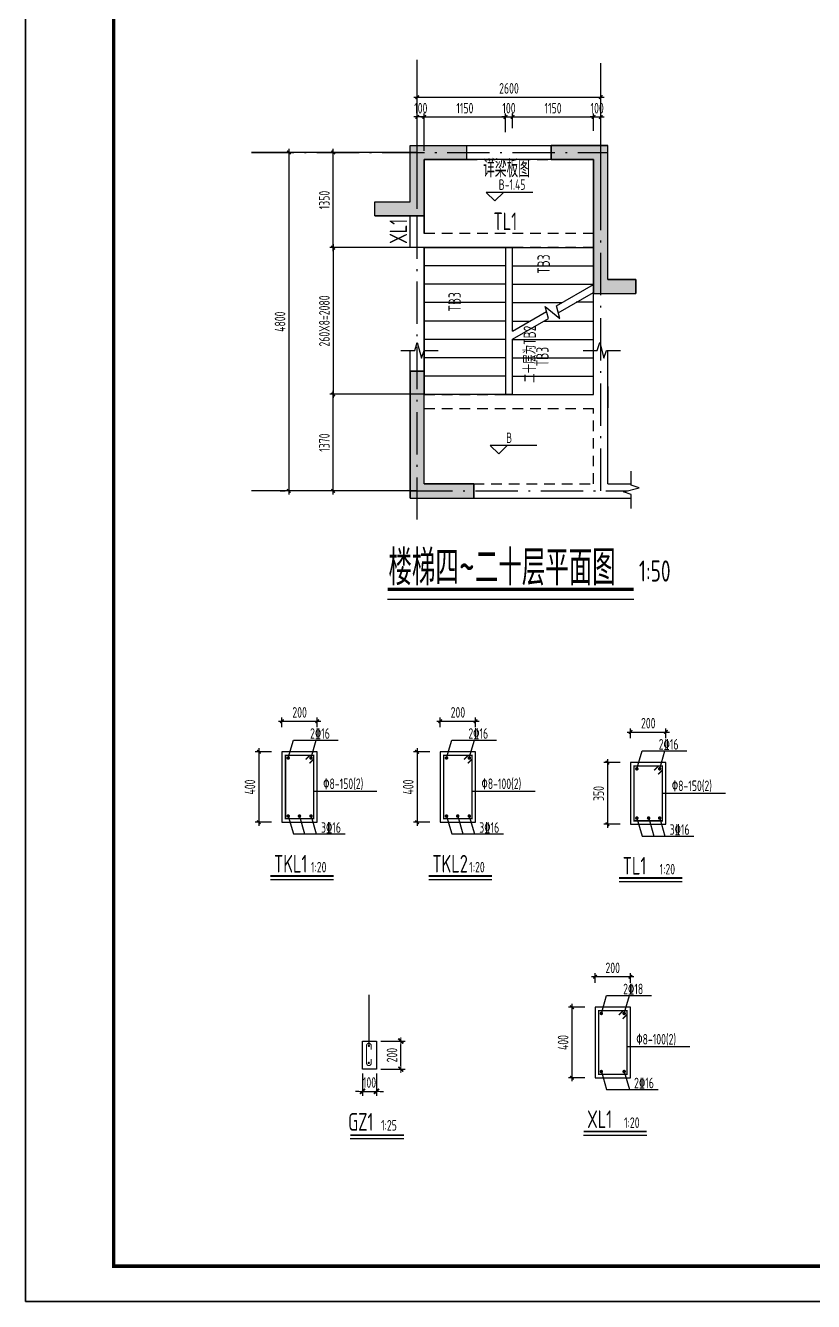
# Model space of a CAD drawing. Extents: x 580289 to 1106878, y -144605 to 78052.
# Drawn here: x 753814 to 776149, y -144391 to -108203 of the extents above; entities that cross this region are included whole.
import ezdxf

# ---------------------------------------------------------------- set-up
doc = ezdxf.new("R2010")
doc.units = 0
doc.header["$LTSCALE"] = 100
for name, pattern in [('2', [18.5, 12, -3, 0.5, -3]), ('3', [5, 3, -2]), ('DASH', [0.35, 0.25, -0.1]), ('DASH_1_100', [5, 3, -2])]:
    doc.linetypes.add(name, pattern=pattern)
doc.layers.get('0').update_dxf_attribs({"linetype": 'CONTINUOUS'})
doc.layers.get('Defpoints').update_dxf_attribs({"linetype": 'CONTINUOUS'})
for name, color, linetype in [('AXIS', 3, 'CONTINUOUS'), ('BBAR', 1, 'CONTINUOUS'), ('BDIM', 3, 'CONTINUOUS'), ('BSET', 2, 'CONTINUOUS'), ('CSET', 2, 'CONTINUOUS'), ('DIM', 3, 'CONTINUOUS'), ('DIM_ELEV', 3, 'CONTINUOUS'), ('DIM_SYMB', 3, 'CONTINUOUS'), ('gz', 100, 'CONTINUOUS'), ('HATCH', 254, 'CONTINUOUS'), ('louti$0$stair', 2, 'CONTINUOUS'), ('PUB_TEXT', 7, 'CONTINUOUS'), ('STAIR', 2, 'CONTINUOUS'), ('THIN', 7, 'CONTINUOUS'), ('T图框', 7, 'CONTINUOUS'), ('分析', 4, 'CONTINUOUS'), ('图框', 254, 'CONTINUOUS'), ('柱', 2, 'CONTINUOUS'), ('梁', 4, 'CONTINUOUS'), ('梁__虚线', 4, 'DASH_1_100'), ('梁虚线', 134, '3'), ('网格', 253, '2')]:
    doc.layers.add(name, color=color, linetype=linetype)
doc.layers.add('REIN', color=6, linetype='CONTINUOUS', lineweight=18)
doc.layers.add('Z-详图标注', color=3, linetype='CONTINUOUS', lineweight=18)
doc.styles.get("Standard").update_dxf_attribs({"font": 'tssdeng.shx', "width": 0.7, "bigfont": 'tssdchn.shx'})
doc.styles.add('TCCAD_Dimension', font='Tssdeng.shx', dxfattribs={"width": 0.7, "bigfont": 'tssdchn.shx'})
doc.styles.add('TSSD_Dimension', font='Tssdeng.shx', dxfattribs={"width": 0.7, "bigfont": 'tssdchn.shx'})
doc.dimstyles.new('TCCAD_25_100', dxfattribs={"dimtxt": 300, "dimasz": 100, "dimexe": 125, "dimexo": 125, "dimgap": 100, "dimtad": 1, "dimdec": 0, "dimlfac": 0.25, "dimzin": 0, "dimdsep": 46, "dimtxsty": 'TCCAD_Dimension', "dimblk": '_TCDBK25_100', "dimcen": 0, "dimclrt": 7, "dimadec": 0, "dimazin": 0, "dimtfac": 1, "dimtdec": 0, "dimtix": 1, "dimtmove": 2, "dimatfit": 3, "dimfxl": 1, "dimtolj": 1, "dimtzin": 0, "dimarcsym": 0})
doc.dimstyles.new('TSSD_100_100', dxfattribs={"dimtxt": 300, "dimasz": 100, "dimexe": 100, "dimexo": 250, "dimgap": 100, "dimtad": 1, "dimdec": 0, "dimzin": 0, "dimdsep": 46, "dimtxsty": 'TSSD_Dimension', "dimblk": 'ARCHTICK', "dimcen": 0, "dimdle": 100, "dimclrt": 7, "dimadec": 0, "dimazin": 0, "dimtfac": 1, "dimtdec": 0, "dimtix": 1, "dimtmove": 2, "dimatfit": 3, "dimfxl": 1, "dimtolj": 1, "dimtzin": 0, "dimarcsym": 0})
doc.dimstyles.new('TSSD_50_100', dxfattribs={"dimtxt": 300, "dimasz": 100, "dimexe": 100, "dimexo": 250, "dimgap": 100, "dimtad": 1, "dimdec": 0, "dimlfac": 0.5, "dimzin": 0, "dimdsep": 46, "dimtxsty": 'TSSD_Dimension', "dimblk": 'ARCHTICK', "dimcen": 0, "dimdle": 100, "dimclrt": 7, "dimadec": 0, "dimazin": 0, "dimtfac": 1, "dimtdec": 0, "dimtix": 1, "dimtmove": 2, "dimatfit": 3, "dimfxl": 1, "dimtolj": 1, "dimtzin": 0, "dimarcsym": 0})

# ---------------------------------------------------------------- blocks, each defined once
blk = doc.blocks.new('_ArchTick')
at = {"color": 0, "linetype": 'ByBlock', "const_width": 0.4}
blk.add_lwpolyline([(-0.5, -0.5), (0.5, 0.5)], dxfattribs=at)
blk = doc.blocks.new('*D1238')
at = {"layer": 'BDIM', "color": 0, "lineweight": -2}
for p, q in [((770866, -128240), (772066, -128240)), ((770966, -128413), (770966, -128140)), ((771966, -128413), (771966, -128140))]:
    blk.add_line(p, q, dxfattribs=at)
at = {"layer": 'Defpoints', "color": 0}
for p in [(771966, -128240), (770966, -128663), (771966, -128663)]:
    blk.add_point(p, dxfattribs=at)
at = {"layer": 'BDIM', "color": 0, "lineweight": -2, "xscale": 100, "yscale": 100, "zscale": 100, "rotation": 180}
blk.add_blockref('_ArchTick', (770966, -128240), dxfattribs=at)
at = {"layer": 'BDIM', "color": 0, "lineweight": -2, "xscale": 100, "yscale": 100, "zscale": 100}
blk.add_blockref('_ArchTick', (771966, -128240), dxfattribs=at)
at = {"layer": 'BDIM', "color": 7, "insert": (771466, -127990), "char_height": 300, "attachment_point": 5, "style": 'TSSD_Dimension'}
blk.add_mtext('\\A1;200', dxfattribs=at)
blk = doc.blocks.new('*D1239')
at = {"layer": 'BDIM', "color": 0, "lineweight": -2}
for p, q in [((770673, -129108), (770210, -129108)), ((770310, -129008), (770310, -130958)), ((770673, -130858), (770210, -130858))]:
    blk.add_line(p, q, dxfattribs=at)
at = {"layer": 'Defpoints', "color": 0}
for p in [(770923, -129108), (770310, -130858), (770923, -130858)]:
    blk.add_point(p, dxfattribs=at)
at = {"layer": 'BDIM', "color": 0, "lineweight": -2, "xscale": 100, "yscale": 100, "zscale": 100}
for p, rotation in [((770310, -129108), 90), ((770310, -130858), 270)]:
    blk.add_blockref('_ArchTick', p, dxfattribs=dict(at, rotation=rotation))
at = {"layer": 'BDIM', "color": 7, "insert": (770060, -129983), "char_height": 300, "attachment_point": 5, "rotation": 90, "style": 'TSSD_Dimension'}
blk.add_mtext('\\A1;350', dxfattribs=at)
blk = doc.blocks.new('*D1248')
at = {"layer": 'BDIM', "color": 0, "lineweight": -2}
for p, q in [((760983, -127933), (762183, -127933)), ((761083, -128106), (761083, -127833)), ((762083, -128106), (762083, -127833))]:
    blk.add_line(p, q, dxfattribs=at)
at = {"layer": 'Defpoints', "color": 0}
for p in [(762083, -127933), (761083, -128356), (762083, -128356)]:
    blk.add_point(p, dxfattribs=at)
at = {"layer": 'BDIM', "color": 0, "lineweight": -2, "xscale": 100, "yscale": 100, "zscale": 100, "rotation": 180}
blk.add_blockref('_ArchTick', (761083, -127933), dxfattribs=at)
at = {"layer": 'BDIM', "color": 0, "lineweight": -2, "xscale": 100, "yscale": 100, "zscale": 100}
blk.add_blockref('_ArchTick', (762083, -127933), dxfattribs=at)
at = {"layer": 'BDIM', "color": 7, "insert": (761583, -127683), "char_height": 300, "attachment_point": 5, "style": 'TSSD_Dimension'}
blk.add_mtext('\\A1;200', dxfattribs=at)
blk = doc.blocks.new('*D1249')
at = {"layer": 'BDIM', "color": 0, "lineweight": -2}
for p, q in [((760790, -128800), (760326, -128800)), ((760426, -128700), (760426, -130900)), ((760790, -130800), (760326, -130800))]:
    blk.add_line(p, q, dxfattribs=at)
at = {"layer": 'Defpoints', "color": 0}
for p in [(761040, -128800), (760426, -130800), (761040, -130800)]:
    blk.add_point(p, dxfattribs=at)
at = {"layer": 'BDIM', "color": 0, "lineweight": -2, "xscale": 100, "yscale": 100, "zscale": 100}
for p, rotation in [((760426, -128800), 90), ((760426, -130800), 270)]:
    blk.add_blockref('_ArchTick', p, dxfattribs=dict(at, rotation=rotation))
at = {"layer": 'BDIM', "color": 7, "insert": (760176, -129800), "char_height": 300, "attachment_point": 5, "rotation": 90, "style": 'TSSD_Dimension'}
blk.add_mtext('\\A1;400', dxfattribs=at)
blk = doc.blocks.new('*D1268')
at = {"layer": 'Defpoints', "color": 0}
for p in [(770118, -110235), (764918, -111003), (770118, -111003)]:
    blk.add_point(p, dxfattribs=at)
at = {"layer": 'DIM', "color": 0, "lineweight": -2}
for p, q in [((764818, -110235), (770218, -110235)), ((764918, -110753), (764918, -110135)), ((770118, -110753), (770118, -110135))]:
    blk.add_line(p, q, dxfattribs=at)
at = {"layer": 'DIM', "color": 0, "lineweight": -2, "xscale": 100, "yscale": 100, "zscale": 100, "rotation": 180}
blk.add_blockref('_ArchTick', (764918, -110235), dxfattribs=at)
at = {"layer": 'DIM', "color": 0, "lineweight": -2, "xscale": 100, "yscale": 100, "zscale": 100}
blk.add_blockref('_ArchTick', (770118, -110235), dxfattribs=at)
at = {"layer": 'DIM', "color": 7, "insert": (767518, -109985), "char_height": 300, "attachment_point": 5, "style": 'TSSD_Dimension'}
blk.add_mtext('\\A1;2600', dxfattribs=at)
blk = doc.blocks.new('*D1269')
at = {"layer": 'Defpoints', "color": 0}
for p in [(761278, -111803), (761278, -121403), (761278, -121403)]:
    blk.add_point(p, dxfattribs=at)
at = {"layer": 'DIM', "color": 0, "lineweight": -2}
for p, q in [((761028, -111803), (761178, -111803)), ((761278, -111703), (761278, -121503)), ((761028, -121403), (761178, -121403))]:
    blk.add_line(p, q, dxfattribs=at)
at = {"layer": 'DIM', "color": 0, "lineweight": -2, "xscale": 100, "yscale": 100, "zscale": 100}
for p, rotation in [((761278, -111803), 90), ((761278, -121403), 270)]:
    blk.add_blockref('_ArchTick', p, dxfattribs=dict(at, rotation=rotation))
at = {"layer": 'DIM', "color": 7, "insert": (761028, -116603), "char_height": 300, "attachment_point": 5, "rotation": 90, "style": 'TSSD_Dimension'}
blk.add_mtext('\\A1;4800', dxfattribs=at)
blk = doc.blocks.new('*D1270')
at = {"layer": 'Defpoints', "color": 0}
for p in [(764918, -110797), (764918, -112003), (765118, -112003)]:
    blk.add_point(p, dxfattribs=at)
at = {"layer": 'DIM', "color": 0, "lineweight": -2}
for p, q in [((764918, -111753), (764918, -110697)), ((765118, -111753), (765118, -110697)), ((764918, -110797), (764818, -110797)), ((765118, -110797), (764918, -110797)), ((765118, -110797), (765218, -110797))]:
    blk.add_line(p, q, dxfattribs=at)
at = {"layer": 'DIM', "color": 0, "lineweight": -2, "xscale": 100, "yscale": 100, "zscale": 100}
blk.add_blockref('_ArchTick', (764918, -110797), dxfattribs=at)
at = {"layer": 'DIM', "color": 0, "lineweight": -2, "xscale": 100, "yscale": 100, "zscale": 100, "rotation": 180}
blk.add_blockref('_ArchTick', (765118, -110797), dxfattribs=at)
at = {"layer": 'DIM', "color": 7, "insert": (765018, -110547), "char_height": 300, "attachment_point": 5, "style": 'TSSD_Dimension'}
blk.add_mtext('\\A1;100', dxfattribs=at)
blk = doc.blocks.new('*D1271')
at = {"layer": 'Defpoints', "color": 0}
for p in [(767418, -110797), (767418, -111477), (765118, -112003)]:
    blk.add_point(p, dxfattribs=at)
at = {"layer": 'DIM', "color": 0, "lineweight": -2}
for p, q in [((765118, -111753), (765118, -110697)), ((767418, -111227), (767418, -110697)), ((765018, -110797), (767518, -110797))]:
    blk.add_line(p, q, dxfattribs=at)
at = {"layer": 'DIM', "color": 0, "lineweight": -2, "xscale": 100, "yscale": 100, "zscale": 100, "rotation": 180}
blk.add_blockref('_ArchTick', (765118, -110797), dxfattribs=at)
at = {"layer": 'DIM', "color": 0, "lineweight": -2, "xscale": 100, "yscale": 100, "zscale": 100}
blk.add_blockref('_ArchTick', (767418, -110797), dxfattribs=at)
at = {"layer": 'DIM', "color": 7, "insert": (766268, -110547), "char_height": 300, "attachment_point": 5, "style": 'TSSD_Dimension'}
blk.add_mtext('\\A1;1150', dxfattribs=at)
blk = doc.blocks.new('*D1272')
at = {"layer": 'Defpoints', "color": 0}
for p in [(767618, -110797), (767418, -111354), (767618, -111367)]:
    blk.add_point(p, dxfattribs=at)
at = {"layer": 'DIM', "color": 0, "lineweight": -2}
for p, q in [((767418, -111104), (767418, -110697)), ((767618, -111117), (767618, -110697)), ((767418, -110797), (767318, -110797)), ((767418, -110797), (767618, -110797)), ((767618, -110797), (767718, -110797))]:
    blk.add_line(p, q, dxfattribs=at)
at = {"layer": 'DIM', "color": 0, "lineweight": -2, "xscale": 100, "yscale": 100, "zscale": 100}
blk.add_blockref('_ArchTick', (767418, -110797), dxfattribs=at)
at = {"layer": 'DIM', "color": 0, "lineweight": -2, "xscale": 100, "yscale": 100, "zscale": 100, "rotation": 180}
blk.add_blockref('_ArchTick', (767618, -110797), dxfattribs=at)
at = {"layer": 'DIM', "color": 7, "insert": (767518, -110547), "char_height": 300, "attachment_point": 5, "style": 'TSSD_Dimension'}
blk.add_mtext('\\A1;100', dxfattribs=at)
blk = doc.blocks.new('*D1273')
at = {"layer": 'Defpoints', "color": 0}
for p in [(769918, -110797), (767618, -111367), (769918, -111437)]:
    blk.add_point(p, dxfattribs=at)
at = {"layer": 'DIM', "color": 0, "lineweight": -2}
for p, q in [((767618, -111117), (767618, -110697)), ((769918, -111187), (769918, -110697)), ((767518, -110797), (770018, -110797))]:
    blk.add_line(p, q, dxfattribs=at)
at = {"layer": 'DIM', "color": 0, "lineweight": -2, "xscale": 100, "yscale": 100, "zscale": 100, "rotation": 180}
blk.add_blockref('_ArchTick', (767618, -110797), dxfattribs=at)
at = {"layer": 'DIM', "color": 0, "lineweight": -2, "xscale": 100, "yscale": 100, "zscale": 100}
blk.add_blockref('_ArchTick', (769918, -110797), dxfattribs=at)
at = {"layer": 'DIM', "color": 7, "insert": (768768, -110547), "char_height": 300, "attachment_point": 5, "style": 'TSSD_Dimension'}
blk.add_mtext('\\A1;1150', dxfattribs=at)
blk = doc.blocks.new('*D1274')
at = {"layer": 'Defpoints', "color": 0}
for p in [(770118, -110797), (769918, -111377), (770118, -111409)]:
    blk.add_point(p, dxfattribs=at)
at = {"layer": 'DIM', "color": 0, "lineweight": -2}
for p, q in [((769918, -111127), (769918, -110697)), ((770118, -111159), (770118, -110697)), ((769918, -110797), (769818, -110797)), ((769918, -110797), (770118, -110797)), ((770118, -110797), (770218, -110797))]:
    blk.add_line(p, q, dxfattribs=at)
at = {"layer": 'DIM', "color": 0, "lineweight": -2, "xscale": 100, "yscale": 100, "zscale": 100}
blk.add_blockref('_ArchTick', (769918, -110797), dxfattribs=at)
at = {"layer": 'DIM', "color": 0, "lineweight": -2, "xscale": 100, "yscale": 100, "zscale": 100, "rotation": 180}
blk.add_blockref('_ArchTick', (770118, -110797), dxfattribs=at)
at = {"layer": 'DIM', "color": 7, "insert": (770018, -110547), "char_height": 300, "attachment_point": 5, "style": 'TSSD_Dimension'}
blk.add_mtext('\\A1;100', dxfattribs=at)
blk = doc.blocks.new('*D1282')
at = {"layer": 'BDIM', "color": 0, "lineweight": -2}
for p, q in [((765470, -127933), (766670, -127933)), ((765570, -128106), (765570, -127833)), ((766570, -128106), (766570, -127833))]:
    blk.add_line(p, q, dxfattribs=at)
at = {"layer": 'Defpoints', "color": 0}
for p in [(766570, -127933), (765570, -128356), (766570, -128356)]:
    blk.add_point(p, dxfattribs=at)
at = {"layer": 'BDIM', "color": 0, "lineweight": -2, "xscale": 100, "yscale": 100, "zscale": 100, "rotation": 180}
blk.add_blockref('_ArchTick', (765570, -127933), dxfattribs=at)
at = {"layer": 'BDIM', "color": 0, "lineweight": -2, "xscale": 100, "yscale": 100, "zscale": 100}
blk.add_blockref('_ArchTick', (766570, -127933), dxfattribs=at)
at = {"layer": 'BDIM', "color": 7, "insert": (766070, -127683), "char_height": 300, "attachment_point": 5, "style": 'TSSD_Dimension'}
blk.add_mtext('\\A1;200', dxfattribs=at)
blk = doc.blocks.new('*D1283')
at = {"layer": 'BDIM', "color": 0, "lineweight": -2}
for p, q in [((765277, -128800), (764813, -128800)), ((764913, -128700), (764913, -130900)), ((765277, -130800), (764813, -130800))]:
    blk.add_line(p, q, dxfattribs=at)
at = {"layer": 'Defpoints', "color": 0}
for p in [(765527, -128800), (764913, -130800), (765527, -130800)]:
    blk.add_point(p, dxfattribs=at)
at = {"layer": 'BDIM', "color": 0, "lineweight": -2, "xscale": 100, "yscale": 100, "zscale": 100}
for p, rotation in [((764913, -128800), 90), ((764913, -130800), 270)]:
    blk.add_blockref('_ArchTick', p, dxfattribs=dict(at, rotation=rotation))
at = {"layer": 'BDIM', "color": 7, "insert": (764663, -129800), "char_height": 300, "attachment_point": 5, "rotation": 90, "style": 'TSSD_Dimension'}
blk.add_mtext('\\A1;400', dxfattribs=at)
blk = doc.blocks.new('A$C72C84CBD')
at = {"layer": '图框', "color": 0}
for points in [[(0, 0), (0, 59400), (84100, 59400), (84100, 0)], [(0, 0), (84100, 0), (84100, 59400), (0, 59400)]]:
    blk.add_lwpolyline(points, close=True, dxfattribs=at)
at = {"layer": '图框', "color": 0, "const_width": 100}
blk.add_lwpolyline([(2500, 1000), (83100, 1000), (83100, 58400), (2500, 58400)], close=True, dxfattribs=at)
blk = doc.blocks.new('图框')
at = {"layer": 'T图框', "color": 4}
blk.add_blockref('A$C72C84CBD', (602717, 102744), dxfattribs=at)
blk = doc.blocks.new('_TCDBK25_100')
blk.add_line((-1, 0), (1, 0))
at = {"const_width": 0.5}
blk.add_lwpolyline([(-0.7, -0.7), (0.7, 0.7)], dxfattribs=at)
blk = doc.blocks.new('*D1289')
at = {"layer": 'Defpoints', "color": 0}
for p in [(763364, -137804), (763764, -137804), (763764, -138431)]:
    blk.add_point(p, dxfattribs=at)
at = {"layer": 'Z-详图标注', "color": 0, "lineweight": -2}
for p, q in [((763364, -137929), (763364, -138556)), ((763764, -137929), (763764, -138556)), ((763264, -138431), (763164, -138431)), ((763364, -138431), (763764, -138431)), ((763864, -138431), (763964, -138431))]:
    blk.add_line(p, q, dxfattribs=at)
at = {"layer": 'Z-详图标注', "color": 0, "lineweight": -2, "xscale": 100, "yscale": 100, "zscale": 100}
blk.add_blockref('_TCDBK25_100', (763364, -138431), dxfattribs=at)
at = {"layer": 'Z-详图标注', "color": 0, "lineweight": -2, "xscale": 100, "yscale": 100, "zscale": 100, "rotation": 180}
blk.add_blockref('_TCDBK25_100', (763764, -138431), dxfattribs=at)
at = {"layer": 'Z-详图标注', "color": 7, "insert": (763564, -138181), "char_height": 300, "attachment_point": 5, "style": 'TCCAD_Dimension'}
blk.add_mtext('\\A1;100', dxfattribs=at)
blk = doc.blocks.new('*D1290')
at = {"layer": 'Defpoints', "color": 0}
for p in [(763764, -137004), (764452, -137004), (763764, -137804)]:
    blk.add_point(p, dxfattribs=at)
at = {"layer": 'Z-详图标注', "color": 0, "lineweight": -2}
for p, q in [((763889, -137004), (764577, -137004)), ((764452, -137704), (764452, -137104)), ((763889, -137804), (764577, -137804))]:
    blk.add_line(p, q, dxfattribs=at)
at = {"layer": 'Z-详图标注', "color": 0, "lineweight": -2, "xscale": 100, "yscale": 100, "zscale": 100}
for p, rotation in [((764452, -137004), 90), ((764452, -137804), 270)]:
    blk.add_blockref('_TCDBK25_100', p, dxfattribs=dict(at, rotation=rotation))
at = {"layer": 'Z-详图标注', "color": 7, "insert": (764202, -137404), "char_height": 300, "attachment_point": 5, "rotation": 90, "style": 'TCCAD_Dimension'}
blk.add_mtext('\\A1;200', dxfattribs=at)
blk = doc.blocks.new('*D1297')
at = {"layer": 'Defpoints', "color": 0}
for p in [(762535, -118663), (764918, -118663), (764918, -121403)]:
    blk.add_point(p, dxfattribs=at)
at = {"layer": 'DIM', "color": 0, "lineweight": -2}
for p, q in [((764668, -118663), (762435, -118663)), ((762535, -121503), (762535, -118563)), ((764668, -121403), (762435, -121403))]:
    blk.add_line(p, q, dxfattribs=at)
at = {"layer": 'DIM', "color": 0, "lineweight": -2, "xscale": 100, "yscale": 100, "zscale": 100}
for p, rotation in [((762535, -118663), 90), ((762535, -121403), 270)]:
    blk.add_blockref('_ArchTick', p, dxfattribs=dict(at, rotation=rotation))
at = {"layer": 'DIM', "color": 7, "insert": (762285, -120033), "char_height": 300, "attachment_point": 5, "rotation": 90, "style": 'TSSD_Dimension'}
blk.add_mtext('\\A1;1370', dxfattribs=at)
blk = doc.blocks.new('*D1298')
at = {"layer": 'Defpoints', "color": 0}
for p in [(765374, -114503), (762535, -118663), (765374, -118663)]:
    blk.add_point(p, dxfattribs=at)
at = {"layer": 'DIM', "color": 0, "lineweight": -2}
for p, q in [((765124, -114503), (762435, -114503)), ((762535, -114403), (762535, -118763)), ((765124, -118663), (762435, -118663))]:
    blk.add_line(p, q, dxfattribs=at)
at = {"layer": 'DIM', "color": 0, "lineweight": -2, "xscale": 100, "yscale": 100, "zscale": 100}
for p, rotation in [((762535, -114503), 90), ((762535, -118663), 270)]:
    blk.add_blockref('_ArchTick', p, dxfattribs=dict(at, rotation=rotation))
at = {"layer": 'DIM', "color": 7, "insert": (762285, -116583), "char_height": 300, "attachment_point": 5, "rotation": 90, "style": 'TSSD_Dimension'}
blk.add_mtext('\\A1;260X8=2080', dxfattribs=at)
blk = doc.blocks.new('*D1299')
at = {"layer": 'Defpoints', "color": 0}
for p in [(762535, -111803), (764918, -111803), (764918, -114503)]:
    blk.add_point(p, dxfattribs=at)
at = {"layer": 'DIM', "color": 0, "lineweight": -2}
for p, q in [((764668, -111803), (762435, -111803)), ((762535, -114603), (762535, -111703)), ((764668, -114503), (762435, -114503))]:
    blk.add_line(p, q, dxfattribs=at)
at = {"layer": 'DIM', "color": 0, "lineweight": -2, "xscale": 100, "yscale": 100, "zscale": 100}
for p, rotation in [((762535, -111803), 90), ((762535, -114503), 270)]:
    blk.add_blockref('_ArchTick', p, dxfattribs=dict(at, rotation=rotation))
at = {"layer": 'DIM', "color": 7, "insert": (762285, -113153), "char_height": 300, "attachment_point": 5, "rotation": 90, "style": 'TSSD_Dimension'}
blk.add_mtext('\\A1;1350', dxfattribs=at)
blk = doc.blocks.new('*D1303')
at = {"layer": 'BDIM', "color": 0, "lineweight": -2}
for p, q in [((769859, -135178), (771059, -135178)), ((769959, -135351), (769959, -135078)), ((770959, -135351), (770959, -135078))]:
    blk.add_line(p, q, dxfattribs=at)
at = {"layer": 'Defpoints', "color": 0}
for p in [(770959, -135178), (769959, -135601), (770959, -135601)]:
    blk.add_point(p, dxfattribs=at)
at = {"layer": 'BDIM', "color": 0, "lineweight": -2, "xscale": 100, "yscale": 100, "zscale": 100, "rotation": 180}
blk.add_blockref('_ArchTick', (769959, -135178), dxfattribs=at)
at = {"layer": 'BDIM', "color": 0, "lineweight": -2, "xscale": 100, "yscale": 100, "zscale": 100}
blk.add_blockref('_ArchTick', (770959, -135178), dxfattribs=at)
at = {"layer": 'BDIM', "color": 7, "insert": (770459, -134928), "char_height": 300, "attachment_point": 5, "style": 'TSSD_Dimension'}
blk.add_mtext('\\A1;200', dxfattribs=at)
blk = doc.blocks.new('*D1304')
at = {"layer": 'BDIM', "color": 0, "lineweight": -2}
for p, q in [((769666, -136046), (769202, -136046)), ((769302, -135946), (769302, -138146)), ((769666, -138046), (769202, -138046))]:
    blk.add_line(p, q, dxfattribs=at)
at = {"layer": 'Defpoints', "color": 0}
for p in [(769916, -136046), (769302, -138046), (769916, -138046)]:
    blk.add_point(p, dxfattribs=at)
at = {"layer": 'BDIM', "color": 0, "lineweight": -2, "xscale": 100, "yscale": 100, "zscale": 100}
for p, rotation in [((769302, -136046), 90), ((769302, -138046), 270)]:
    blk.add_blockref('_ArchTick', p, dxfattribs=dict(at, rotation=rotation))
at = {"layer": 'BDIM', "color": 7, "insert": (769052, -137046), "char_height": 300, "attachment_point": 5, "rotation": 90, "style": 'TSSD_Dimension'}
blk.add_mtext('\\A1;400', dxfattribs=at)

msp = doc.modelspace()

# ---------------------------------------------------------------- hatches: boundary and pattern name
at = {"layer": 'HATCH'}
h = msp.add_hatch(color=256, dxfattribs=at)
h.paths.add_polyline_path([(765117.7, -112003.2), (766317.7, -112003.2), (766317.7, -111603.2), (764717.7, -111603.2), (764717.7, -113203.2), (763717.7, -113203.2), (763717.7, -113603.2), (765117.7, -113603.2)])
h.paths.add_polyline_path([(770317.7, -111603.2), (768717.7, -111603.2), (768717.7, -112003.2), (769917.7, -112003.2), (769917.7, -115803.2), (771117.7, -115803.2), (771117.7, -115403.2), (770317.7, -115403.2)])
h.paths.add_polyline_path([(765117.7, -118003.2), (764717.7, -118003.3), (764717.7, -121603.2), (766517.7, -121603.2), (766517.7, -121203.2), (765117.7, -121203.2)])

# ---------------------------------------------------------------- linework, layer by layer
at = {"layer": 'AXIS'}
for p, q in [((764917.7, -113403.2), (764917.7, -109180.7)), ((770117.7, -113403.2), (770117.7, -109266.9)), ((764917.7, -111803.2), (760218.5, -111803.2)), ((764917.6, -121403.3), (760218.9, -121403.3))]:
    msp.add_line(p, q, dxfattribs=at)
at = {"layer": 'BBAR', "const_width": 40}
for points in [[(761754, -129019.4), (761874.2, -128899.2), (761984.2, -128899.2), (761984.2, -130701.2), (761182.2, -130701.2), (761182.2, -128899.2), (761984.2, -128899.2), (761984.2, -129009.2), (761864, -129129.4)], [(766240.7, -129019.4), (766360.9, -128899.2), (766470.9, -128899.2), (766470.9, -130701.2), (765668.9, -130701.2), (765668.9, -128899.2), (766470.9, -128899.2), (766470.9, -129009.2), (766350.7, -129129.4)], [(771637.2, -129326.9), (771757.4, -129206.7), (771867.4, -129206.7), (771867.4, -130758.7), (771065.4, -130758.7), (771065.4, -129206.7), (771867.4, -129206.7), (771867.4, -129316.7), (771747.2, -129436.9)], [(770630.1, -136265), (770750.3, -136144.8), (770860.3, -136144.8), (770860.3, -137946.8), (770058.2, -137946.8), (770058.3, -136144.8), (770860.3, -136144.8), (770860.3, -136254.8), (770740.1, -136375)]]:
    msp.add_lwpolyline(points, dxfattribs=at)
at = {"layer": 'BBAR', "const_width": 50}
for points in [[(761235, -128977, 1), (761285, -128977, 1)], [(761881.4, -128977, 1), (761931.4, -128977, 1)], [(765721.7, -128977, 1), (765771.7, -128977, 1)], [(766368.1, -128977, 1), (766418.1, -128977, 1)], [(771118.2, -129284.5, 1), (771168.2, -129284.5, 1)], [(771764.6, -129284.5, 1), (771814.6, -129284.5, 1)], [(761235, -130623.4, 1), (761285, -130623.4, 1)], [(761553.3, -130623.4, 1), (761603.3, -130623.4, 1)], [(761881.4, -130623.4, 1), (761931.4, -130623.4, 1)], [(765721.7, -130623.4, 1), (765771.7, -130623.4, 1)], [(766040, -130623.4, 1), (766090, -130623.4, 1)], [(766368.1, -130623.4, 1), (766418.1, -130623.4, 1)], [(771118.2, -130680.9, 1), (771168.2, -130680.9, 1)], [(771450.6, -130680.9, 1), (771500.6, -130680.9, 1)], [(771764.6, -130680.9, 1), (771814.6, -130680.9, 1)], [(770111, -136222.6, 1), (770161, -136222.6, 1)], [(770757.5, -136222.6, 1), (770807.5, -136222.6, 1)], [(770111, -137869.1, 1), (770161, -137869.1, 1)], [(770757.5, -137869.1, 1), (770807.5, -137869.1, 1)]]:
    msp.add_lwpolyline(points, format="xyb", close=True, dxfattribs=at)
at = {"layer": 'BDIM'}
for p, q in [((761906.4, -128977), (762054.3, -128468)), ((766393.1, -128977), (766541, -128468)), ((771789.6, -129284.5), (771937.5, -128775.5)), ((763772.3, -129925.9), (761971, -129925.9)), ((768259, -129925.9), (766457.7, -129925.9)), ((773656.1, -129983.4), (771854.2, -129983.4)), ((761578.3, -130623.4), (761726.2, -131132.4)), ((761906.4, -130623.4), (762054.3, -131132.4)), ((766065, -130623.4), (766212.9, -131132.4)), ((766393.1, -130623.4), (766541, -131132.4)), ((771480.2, -130680.9), (771628.1, -131189.9)), ((771789.6, -130680.9), (771937.5, -131189.9)), ((770782.5, -136222.6), (770930.3, -135713.7)), ((772648.3, -137171.5), (770847, -137171.5)), ((770782.5, -137869.1), (770930.3, -138378))]:
    msp.add_line(p, q, dxfattribs=at)
for points in [[(761260, -128977), (761407.8, -128468), (762679.3, -128468)], [(765746.7, -128977), (765894.6, -128468), (767166, -128468)], [(771143.2, -129284.5), (771291, -128775.5), (772562.5, -128775.5)], [(761260, -130623.4), (761407.8, -131132.4), (762871.2, -131132.4)], [(765746.7, -130623.4), (765894.6, -131132.4), (767357.9, -131132.4)], [(771143.2, -130680.9), (771291, -131189.9), (772754.4, -131189.9)], [(770136, -136222.6), (770283.9, -135713.7), (771555.3, -135713.7)], [(770136, -137869.1), (770283.9, -138378), (771747.3, -138378)]]:
    msp.add_lwpolyline(points, dxfattribs=at)
at = {"layer": 'BSET'}
for p, q in [((761083.2, -128800.2), (761083.2, -130800.2)), ((762083.2, -128800.2), (761083.2, -128800.2)), ((762083.2, -130800.2), (762083.2, -128800.2)), ((765569.9, -128800.2), (765569.9, -130800.2)), ((766569.9, -128800.2), (765569.9, -128800.2)), ((766569.9, -130800.2), (766569.9, -128800.2)), ((770966.4, -129107.7), (770966.4, -130857.7)), ((771966.4, -129107.7), (770966.4, -129107.7)), ((771966.4, -130857.7), (771966.4, -129107.7)), ((761083.2, -130800.2), (762083.2, -130800.2)), ((765569.9, -130800.2), (766569.9, -130800.2)), ((770966.4, -130857.7), (771966.4, -130857.7)), ((769959.3, -136045.8), (769959.3, -138045.8)), ((770959.3, -136045.8), (769959.3, -136045.8)), ((770959.3, -138045.8), (770959.3, -136045.8)), ((769959.3, -138045.8), (770959.3, -138045.8))]:
    msp.add_line(p, q, dxfattribs=at)
at = {"layer": 'BSET', "color": 4}
for p, q in [((760755.7, -132424), (762545.6, -132424)), ((765242.5, -132424), (767032.3, -132424)), ((770638.9, -132481.5), (772428.8, -132481.5)), ((769631.8, -139669.6), (771421.6, -139669.6)), ((763019.4, -139771.8), (764541.8, -139771.8))]:
    msp.add_line(p, q, dxfattribs=at)
at = {"layer": 'BSET', "color": 4, "const_width": 50}
for points in [[(760755.7, -132324), (762545.6, -132324)], [(765242.5, -132324), (767032.3, -132324)], [(770638.9, -132381.5), (772428.8, -132381.5)], [(763019.4, -139671.8), (764541.8, -139671.8)], [(769631.8, -139569.6), (771421.6, -139569.6)]]:
    msp.add_lwpolyline(points, dxfattribs=at)
at = {"layer": 'DIM_ELEV'}
for p, q in [((768193.6, -112935.8), (766872.7, -112935.8)), ((767115.9, -113179), (766872.7, -112935.8)), ((767115.9, -113179), (767359.1, -112935.8)), ((768303.7, -120109.8), (766982.8, -120109.8)), ((767226, -120353), (766982.8, -120109.8)), ((767226, -120353), (767469.2, -120109.8))]:
    msp.add_line(p, q, dxfattribs=at)
at = {"layer": 'DIM_SYMB'}
for points in [[(766267.7, -118923.3, 0, 0, 0), (766267.7, -113263.3, 0, 0, 0), (768767.7, -113263.3, 0, 0, 0), (768767.7, -115463.3, 160, 0, 0), (768767.7, -116063.3, 0, 0, 0)], [(768767.7, -118923.3, 0, 0, 0), (768767.7, -117183.3, 160, 0, 0), (768767.7, -116583.3, 0, 0, 0)]]:
    msp.add_lwpolyline(points, format="xyseb", dxfattribs=at)
at = {"layer": 'gz'}
msp.add_line((763553.8, -137168.8, 0), (763553.8, -135689.5, 0), dxfattribs=at)
at = {"layer": 'gz', "elevation": 0}
msp.add_lwpolyline([(763763.8, -137003.8), (763763.8, -137803.8), (763363.8, -137803.8), (763363.8, -137003.8)], close=True, dxfattribs=at)
at = {"layer": 'HATCH'}
for p, q in [((764717.7, -114503.3), (764717.7, -113903.3)), ((765117.7, -113903.3), (765117.7, -114103.3)), ((765117.7, -114503.3), (764717.7, -114503.3)), ((769917.7, -118663.3), (769917.7, -118443.2)), ((770317.7, -118443.2), (770317.7, -119043.2))]:
    msp.add_line(p, q, dxfattribs=at)
for points in [[(764717.7, -111603.2), (766317.7, -111603.2)], [(764717.7, -113203.2), (764717.7, -111603.2)], [(766317.7, -111603.2), (766317.7, -112003.2)], [(768717.7, -111603.2), (770317.7, -111603.2)], [(768717.7, -112003.2), (768717.7, -111603.2)], [(770317.7, -115403.2), (770317.7, -111603.2)], [(765117.7, -112003.2), (766317.7, -112003.2)], [(765117.7, -113603.2), (765117.7, -112003.2)], [(768717.7, -112003.2), (769917.7, -112003.2)], [(769917.7, -115803.2), (769917.7, -112003.2)], [(763717.7, -113203.2), (764717.7, -113203.2)], [(763717.7, -113603.2), (763717.7, -113203.2)], [(763717.7, -113603.2), (765117.7, -113603.2)], [(770317.7, -115403.2), (771117.7, -115403.2)], [(771117.7, -115403.2), (771117.7, -115803.2)], [(769917.7, -115803.2), (771117.7, -115803.2)], [(764717.7, -118003.3), (765117.7, -118003.2)], [(764717.7, -121603.2), (764717.7, -118003.3)], [(765117.7, -121203.2), (765117.7, -118003.2)], [(765117.7, -121203.2), (766517.7, -121203.2)], [(766517.7, -121203.2), (766517.7, -121603.2)], [(764717.7, -121603.2), (766517.7, -121603.2)]]:
    msp.add_lwpolyline(points, dxfattribs=at)
at = {"layer": 'PUB_TEXT'}
msp.add_line((764073.4, -124468.1), (771056.7, -124468.1), dxfattribs=at)
at = {"layer": 'PUB_TEXT', "const_width": 100}
msp.add_lwpolyline([(764075.2, -124194.6), (771056.7, -124194.6)], dxfattribs=at)
at = {"layer": 'REIN', "const_width": 30}
msp.add_lwpolyline([(763611.6, -137252.1), (763611.6, -137132.1, 1), (763481.6, -137132.1), (763481.6, -137635.1, 1), (763611.6, -137635.1), (763611.6, -137515.1)], format="xyb", dxfattribs=at)
for points in [[(763526.5, -137139.5, 1), (763561.5, -137139.5, 1)], [(763524.8, -137624, 1), (763559.8, -137624, 1)]]:
    msp.add_lwpolyline(points, format="xyb", close=True, dxfattribs=at)
at = {"layer": 'STAIR'}
for p, q in [((769917.7, -112003.2), (765117.7, -112003.2)), ((765117.7, -112003.2), (765117.7, -114103.3)), ((769917.7, -114483.2), (769917.7, -112003.2)), ((765117.7, -114503.3), (765117.7, -118643.2)), ((767417.7, -114503.3), (765117.7, -114503.3)), ((765117.7, -114503.3), (769917.7, -114503.3)), ((767417.7, -114503.3), (767417.7, -118663.3)), ((767617.7, -114503.3), (767417.7, -114503.3)), ((767417.7, -114503.3), (767417.7, -118663.3)), ((767617.7, -116871.7), (767617.7, -114503.3)), ((767617.7, -114503.3), (769917.7, -114503.3)), ((767617.7, -116871.7), (767617.7, -114503.3)), ((769917.7, -115523.8), (769917.7, -114483.2)), ((767417.7, -115023.3), (765117.7, -115023.3)), ((767617.7, -115023.3), (769917.7, -115023.3)), ((767417.7, -115543.3), (765117.7, -115543.3)), ((767617.7, -115543.3), (769917.7, -115543.3)), ((768861.9, -116153.4), (769917.7, -115543.8)), ((768915.5, -116353.4), (769917.7, -115774.8)), ((769917.7, -118663.3), (769917.7, -115754.8)), ((767417.7, -116063.3), (765117.7, -116063.3)), ((767617.7, -116063.3), (769018, -116063.3)), ((768958.6, -116514.2), (768861.9, -116153.4)), ((769418, -116043.2), (769917.7, -116043.2)), ((767617.7, -116871.7), (768585.3, -116313.1)), ((767617.7, -117102.7), (768638.9, -116513.1)), ((768638.9, -116513.1), (768546.5, -116168.4)), ((768546.5, -116168.4), (768958.6, -116514.2)), ((767417.7, -116583.3), (765117.7, -116583.3)), ((767617.7, -116583.3), (768117.3, -116583.3)), ((768517.3, -116583.3), (769917.7, -116583.3)), ((767417.7, -117103.3), (765117.7, -117103.3)), ((767617.7, -118663.3), (767617.7, -117102.7)), ((767617.7, -118663.3), (767617.7, -117102.7)), ((767617.7, -117103.3), (769917.7, -117103.3)), ((767417.7, -117623.3), (765117.7, -117623.3)), ((767617.7, -117623.3), (769917.7, -117623.3)), ((767417.7, -118143.3), (765117.7, -118143.3)), ((767617.7, -118143.3), (769917.7, -118143.3)), ((767417.7, -118663.3), (765117.7, -118663.3)), ((767417.7, -118663.3), (767617.7, -118663.3)), ((767617.7, -118663.3), (767417.7, -118663.3)), ((767617.7, -118663.3), (769917.7, -118663.3))]:
    msp.add_line(p, q, dxfattribs=at)
at = {"layer": 'THIN'}
for points in [[(764449.1, -117416.5), (764849.1, -117416.5), (764919.1, -117196.5), (765039.1, -117636.5), (765109.1, -117416.5), (765509.1, -117416.5)], [(769618.9, -117416.5), (770018.9, -117416.5), (770088.9, -117196.5), (770208.9, -117636.5), (770278.9, -117416.5), (770678.9, -117416.5)], [(770985, -121902.6), (770985, -121502.6), (770765, -121432.6), (771205, -121312.6), (770985, -121242.6), (770985, -120842.6)]]:
    msp.add_lwpolyline(points, dxfattribs=at)
at = {"layer": '柱'}
for p, q in [((764717.7, -113203.2), (764717.7, -111603.2)), ((764717.7, -111603.2), (766317.7, -111603.2)), ((766317.7, -111603.2), (766317.7, -112003.2)), ((768717.7, -111603.2), (768717.7, -112003.2)), ((770317.7, -111603.2), (768717.7, -111603.2)), ((770317.7, -115403.2), (770317.7, -111603.2)), ((766317.7, -112003.2), (765117.7, -112003.2)), ((765117.7, -112003.2), (765117.7, -113603.2)), ((768717.7, -112003.2), (769917.7, -112003.2)), ((769917.7, -112003.2), (769917.7, -115803.2)), ((763717.7, -113603.2), (763717.7, -113203.2)), ((763717.7, -113203.2), (764717.7, -113203.2)), ((765117.7, -113603.2), (763717.7, -113603.2)), ((771117.7, -115403.2), (770317.7, -115403.2)), ((771117.7, -115803.2), (771117.7, -115403.2)), ((769917.7, -115803.2), (771117.7, -115803.2)), ((765117.5, -118003.2), (764717.7, -118003.2)), ((764717.7, -118003.3), (764717.7, -121603.2)), ((765117.7, -121203.2), (765117.5, -118003.2)), ((766517.7, -121203.2), (765117.7, -121203.2)), ((766517.7, -121603.2), (766517.7, -121203.2)), ((764717.7, -121603.2), (766517.7, -121603.2))]:
    msp.add_line(p, q, dxfattribs=at)
at = {"layer": '梁'}
for p, q in [((766317.7, -111603.2), (768717.7, -111603.2)), ((764717.7, -114203.2), (764717.7, -113603.2)), ((765117.7, -114103.3), (765117.7, -113603.2)), ((765117.7, -118003.2), (765117.7, -114503.3)), ((769917.7, -118663.3), (769917.7, -115803.2)), ((764717.7, -118003.2), (764717.7, -117416.5)), ((770317.7, -118563.2), (770317.7, -117416.5)), ((770317.7, -121203.2), (770317.7, -118563.2)), ((770317.7, -121203.2), (770985, -121203.2)), ((766517.7, -121603.2), (770985, -121603.2))]:
    msp.add_line(p, q, dxfattribs=at)
at = {"layer": '梁虚线'}
for p, q in [((766317.7, -112003.2), (768717.7, -112003.2)), ((769917.7, -114103.3), (765117.7, -114103.3)), ((769917.7, -114503.3), (765117.7, -114503.3)), ((765117.7, -118663.3), (769917.7, -118663.3)), ((765117.7, -119063.3), (769917.7, -119063.3)), ((769917.7, -121203.2), (769917.7, -119063.3)), ((766517.7, -121203.2), (769917.7, -121203.2))]:
    msp.add_line(p, q, dxfattribs=at)
at = {"layer": '网格'}
for p, q in [((764917.7, -122217.1), (764917.7, -109180.7)), ((770117.7, -121403.2), (770117.7, -109266.9)), ((760218.5, -111803.2), (770317.7, -111803.2)), ((764717.7, -121403.2), (770880.7, -121403.4))]:
    msp.add_line(p, q, dxfattribs=at)

# ---------------------------------------------------------------- block references
at = {"layer": 'T图框'}
msp.add_blockref('图框', (151096.5, -247134.4), dxfattribs=at)

# ---------------------------------------------------------------- texts
at = {"layer": 'BDIM', "width": 0.7}
for s, p in [('2\x8416', (761879.3, -128431.7)), ('2\x8416', (766366, -128431.7)), ('2\x8416', (771762.5, -128739.1)), ('\x828-150(2)', (762250.1, -129857.7)), ('\x828-100(2)', (766736.8, -129857.7)), ('\x828-150(2)', (772133.3, -129915.2)), ('3\x8416', (762188.7, -131098.4)), ('3\x8416', (766675.4, -131098.4)), ('3\x8416', (772071.9, -131155.9)), ('2\x8418', (770755.3, -135677.3)), ('\x828-100(2)', (771126.1, -137103.3)), ('2%%13216', (771064.8, -138344))]:
    msp.add_text(s, height=300, dxfattribs=at).set_placement(p)
at = {"layer": 'BSET', "color": 4, "width": 0.7}
for s, p in [('TKL1', (760857.3, -132225.6)), ('TKL2', (765344.1, -132225.6)), ('TL1', (770740.5, -132283)), ('GZ1', (762960.2, -139547.7)), ('XL1', (769733.4, -139471.2))]:
    msp.add_text(s, height=500, dxfattribs=at).set_placement(p)
at = {"layer": 'CSET', "color": 4, "width": 0.7}
for s, p in [('1:20', (761903.9, -132223.6)), ('1:20', (766390.6, -132223.6)), ('1:20', (771787.1, -132281)), ('1:25', (763892.5, -139543.6)), ('1:20', (770780, -139469.2))]:
    msp.add_text(s, height=300, dxfattribs=at).set_placement(p)
at = {"layer": 'louti$0$stair', "color": 4, "width": 0.7}
for s, p in [('TB3', (768676.3, -115244.4)), ('TB3', (766152.9, -116314.4)), ('二十层为TB2', (768281.8, -118336.9)), ('TB3', (768640.4, -117865.7))]:
    msp.add_text(s, height=350, rotation=90, dxfattribs=at).set_placement(p)
at = {"layer": 'PUB_TEXT', "width": 0.7}
for s, p in [('B-1.45', (767227.7, -112864)), ('B', (767438.5, -120043.2))]:
    msp.add_text(s, height=297.5, dxfattribs=at).set_placement(p)
at = {"layer": '分析', "linetype": 'DASH', "ltscale": 20, "width": 0.7}
for s, height, p in [('楼梯四~二十层平面图', 1000, (764101.2, -124079.6)), ('1:50', 600, (771201.3, -123973.3))]:
    msp.add_text(s, height=height, rotation=360, dxfattribs=at).set_placement(p)
at = {"layer": '梁__虚线', "ltscale": 2, "width": 0.7}
for s, p in [('详梁板图', (766784.1, -112507.8)), ('TL1', (767077.7, -114006.8))]:
    msp.add_text(s, height=500, dxfattribs=at).set_placement(p)
msp.add_text('XL1', height=500, rotation=90, dxfattribs=at).set_placement((764631.8, -114394.1))

# ---------------------------------------------------------------- dimensions: what is measured, and where the dimension line sits
at = {"layer": 'BDIM'}
for base, p1, p2, picture, middle in [((762083.2, -127932.5), (761083.2, -128355.5), (762083.2, -128355.6), '*D1248', (761583.2, -127682.5)), ((766569.9, -127932.5), (765569.9, -128355.5), (766569.9, -128355.6), '*D1282', (766069.9, -127682.5)), ((771966.4, -128240), (770966.4, -128663), (771966.4, -128663), '*D1238', (771466.4, -127990)), ((770959.3, -135178.1), (769959.3, -135601.2), (770959.3, -135601.2), '*D1303', (770459.3, -134928.1))]:
    dim = msp.add_linear_dim(base=base, p1=p1, p2=p2, text='200', dimstyle='TSSD_100_100', dxfattribs=at)
    dim.commit()
    dim.dimension.update_dxf_attribs({"geometry": picture, "text_midpoint": middle})
for base, p1, p2, picture, middle in [((760426.4, -130800.2), (761040.3, -128800.2), (761040.2, -130800.2), '*D1249', (760176.4, -129800.2)), ((764913.1, -130800.2), (765527, -128800.2), (765527, -130800.2), '*D1283', (764663.1, -129800.2)), ((770309.6, -130857.7), (770923.5, -129107.7), (770923.5, -130857.7), '*D1239', (770059.6, -129982.7)), ((769302.5, -138045.8), (769916.3, -136045.8), (769916.3, -138045.8), '*D1304', (769052.5, -137045.8))]:
    dim = msp.add_linear_dim(base=base, p1=p1, p2=p2, angle=90, dimstyle='TSSD_100_100', override={"dimlfac": 0.2}, dxfattribs=at)
    dim.commit()
    dim.dimension.update_dxf_attribs({"geometry": picture, "text_midpoint": middle})
at = {"layer": 'DIM'}
for base, p1, p2, picture, middle in [((770117.7, -110234.6), (764917.7, -111003.5), (770117.7, -111003.5), '*D1268', (767517.7, -109984.6)), ((764917.7, -110796.8), (765117.7, -112003.2), (764917.7, -112003.2), '*D1270', (765017.7, -110546.8)), ((767417.7, -110796.8), (765117.7, -112003.2), (767417.7, -111477.1), '*D1271', (766267.7, -110546.8)), ((767617.7, -110796.8), (767417.7, -111353.6), (767617.7, -111366.6), '*D1272', (767517.7, -110546.8)), ((769917.7, -110796.8), (767617.7, -111366.6), (769917.7, -111437.1), '*D1273', (768767.7, -110546.8)), ((770117.7, -110796.8), (769917.7, -111376.6), (770117.7, -111409.2), '*D1274', (770017.7, -110546.8))]:
    dim = msp.add_linear_dim(base=base, p1=p1, p2=p2, dimstyle='TSSD_50_100', dxfattribs=at)
    dim.commit()
    dim.dimension.update_dxf_attribs({"geometry": picture, "text_midpoint": middle})
for base, p1, p2, picture, middle in [((761278.3, -121403.3), (761278.3, -111803.2), (761278.3, -121403.3), '*D1269', (761028.3, -116603.3)), ((762534.7, -111803.2), (764917.7, -114503.3), (764917.7, -111803.2), '*D1299', (762284.7, -113153.3)), ((762534.7, -118663.3), (764917.6, -121403.3), (764917.6, -118663.3), '*D1297', (762284.7, -120033.3))]:
    dim = msp.add_linear_dim(base=base, p1=p1, p2=p2, angle=90, dimstyle='TSSD_50_100', dxfattribs=at)
    dim.commit()
    dim.dimension.update_dxf_attribs({"geometry": picture, "text_midpoint": middle})
dim = msp.add_linear_dim(base=(762534.7, -118663.3), p1=(765374.2, -114503.3), p2=(765374.2, -118663.3), angle=90, text='260X8=2080', dimstyle='TSSD_50_100', dxfattribs=at)
dim.commit()
dim.dimension.update_dxf_attribs({"geometry": '*D1298', "text_midpoint": (762284.7, -116583.3)})
at = {"layer": 'Z-详图标注'}
dim = msp.add_linear_dim(base=(764452, -137003.8), p1=(763763.8, -137803.8), p2=(763763.8, -137003.8), angle=90, dimstyle='TCCAD_25_100', dxfattribs=at)
dim.commit()
dim.dimension.update_dxf_attribs({"geometry": '*D1290', "text_midpoint": (764202, -137403.8)})
dim = msp.add_linear_dim(base=(763763.8, -138430.6), p1=(763363.8, -137803.8), p2=(763763.8, -137803.8), dimstyle='TCCAD_25_100', dxfattribs=at)
dim.commit()
dim.dimension.update_dxf_attribs({"geometry": '*D1289', "text_midpoint": (763563.8, -138180.6)})

doc.saveas('drawing.dxf')
